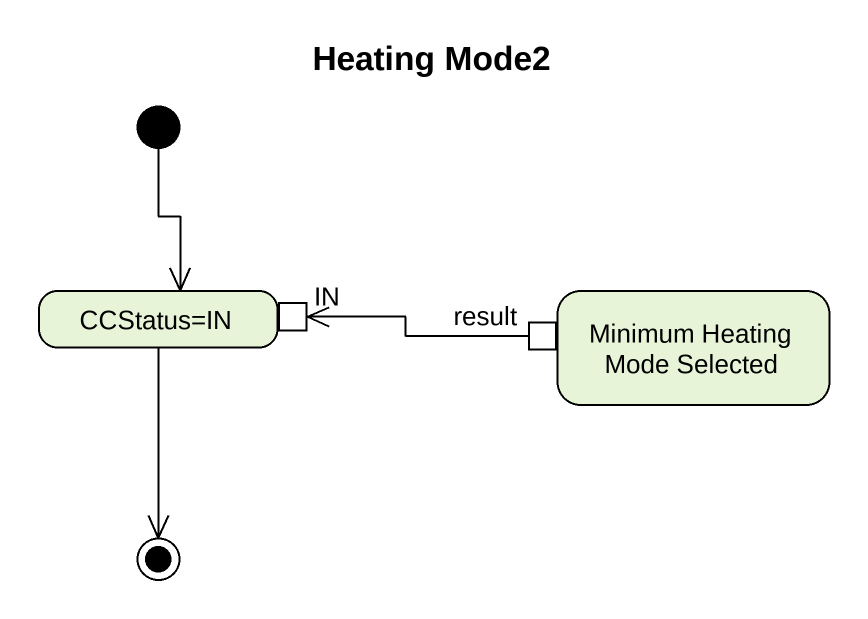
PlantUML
@startuml
title Heating Mode2
hide empty description
state "CCStatus=IN" as CCStatus_IN {
  state IN <<inputPin>>
}
state "Minimum Heating Mode Selected" as Minimum_Heating_Mode {
  state result <<outputPin>>
}
[*] --> CCStatus_IN
result -left-> IN
CCStatus_IN --> [*]
@enduml
